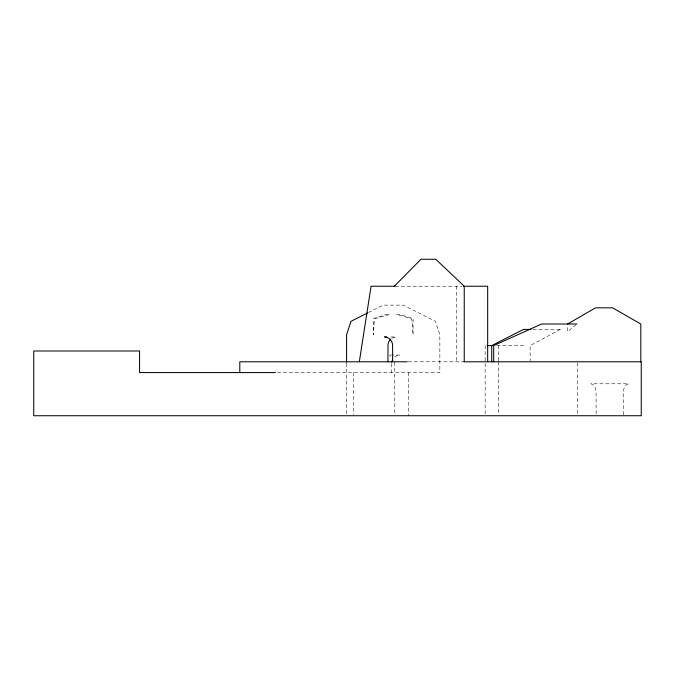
<?xml version="1.0" encoding="UTF-8"?>
<svg xmlns="http://www.w3.org/2000/svg" width="675" height="675" viewBox="0 0 675 675"><rect width="100%" height="100%" fill="white"/><g stroke="black" fill="none" stroke-linecap="round" stroke-linejoin="round"><path stroke-width="0.51" stroke-dasharray="3.38 2.53" d="M576.155 324.65L567.608 331.661L567.608 324.008M394.495 357.075L397.018 355.582L399.887 355.058L388.496 355.058M560.444 329.408L530.137 345.592L530.137 360.771M368.432 312.525L383.113 305.125L403.321 305.125L435.417 321.308L439.847 334.8L439.847 372.575L276.151 372.575M391.956 338.141L396.006 336.977L389.737 336.977M395.373 286.234L461.751 286.234M496.741 345.592L525.58 345.592M408.274 361.783L463.548 361.783M532.98 329.417L560.377 329.442M389.298 355.582L390.623 356.214M394.689 362.188L394.816 414.703M623.371 414.728L623.371 392.428C623.388 388.986 624.805 384.202 628.813 383.788L590.895 383.788C594.835 384.269 596.059 389.07 596.092 392.428L596.092 414.728M577.361 362.821L577.361 415.741M498.428 345.592L498.428 360.771M498.428 361.783L498.428 414.703M485.148 345.592L485.148 414.695M456.57 286.234L456.57 361.783M408.282 372.575L408.282 415.741M391.492 363.69L391.492 372.575M353.312 372.575L353.312 414.686M346.579 363.184L346.579 414.695M374.228 321.308L373.368 334.8L373.368 318.617L386.48 314.407L389.846 314.407L375.207 318.617L374.228 321.308M399.946 314.407L396.579 314.407L411.218 318.617L412.197 321.308L413.058 334.8L413.058 318.617L399.946 314.407"/><path stroke-width="1.01" d="M359.328 361.783L371.064 286.234L394.926 286.234M391.627 362.188L392.622 359.378M390.8 339.002L388.994 341.297L388.032 344.115L387.906 361.783M394.327 286.234L420.955 259.259L435.746 259.259L464.248 286.234L464.248 361.783M567.608 324.008L595.544 307.825L612.571 307.825L640.811 324.008L640.811 361.969M367.521 312.989L351.008 321.308L346.579 334.8L346.579 362.129M463.548 286.234L487.662 286.234L487.662 361.783M576.931 324.008L541.637 324.008L493.687 345.592L493.687 361.783M386.606 336.977L384.514 336.977C389.045 336.935 392.715 341.204 392.614 345.617L392.614 361.783M487.19 345.592L492.522 345.592M407.253 361.783L239.794 361.783L239.794 372.575M463.826 361.783L641.25 361.783L641.25 415.741L33.75 415.741L33.75 350.992L139.556 350.992L139.556 372.575L275.476 372.575M530.879 329.417L523.505 329.408L491.712 345.592L491.712 361.783"/></g></svg>
